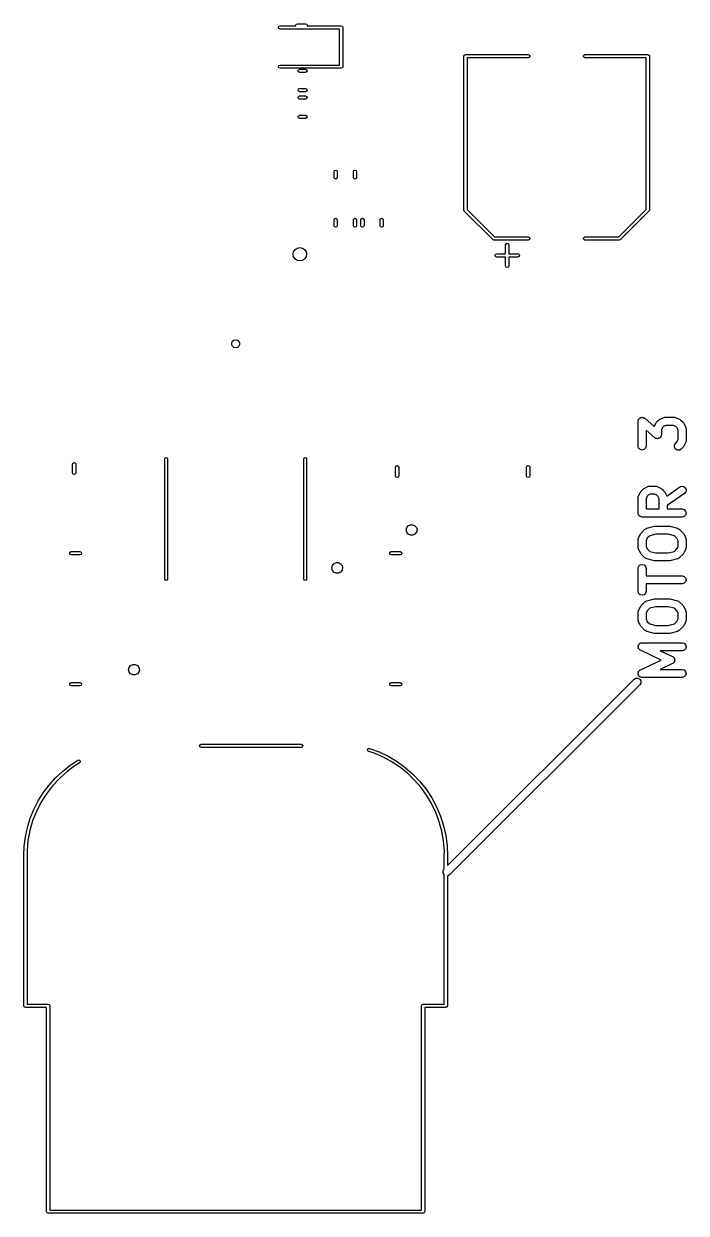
# Model space of a CAD drawing. Extents: x 96 to 200, y -143 to -59.
# Drawn here: x 175.08 to 199.84, y -142.87 to -98.38 of the extents above; entities that cross this region are included whole.
import ezdxf

# ---------------------------------------------------------------- set-up
doc = ezdxf.new("R2010")
doc.units = 0
doc.layers.add('BLACK', color=7, linetype='CONTINUOUS')

msp = doc.modelspace()

# ---------------------------------------------------------------- linework, layer by layer
at = {"layer": 'BLACK', "linetype": 'CONTINUOUS'}
for p, q in [((184.602, -98.515), (184.62, -98.4726)), ((184.62, -98.5574), (184.602, -98.515)), ((184.62, -98.4726), (184.662, -98.455)), ((184.662, -98.575), (184.62, -98.5574)), ((184.662, -98.455), (185.255, -98.455)), ((186.887, -98.575), (184.662, -98.575)), ((185.249, -98.44), (185.266, -98.3976)), ((185.255, -98.455), (185.249, -98.44)), ((185.266, -98.3976), (185.309, -98.38)), ((185.309, -98.38), (185.616, -98.38)), ((185.616, -98.38), (185.659, -98.3976)), ((185.659, -98.3976), (185.676, -98.44)), ((185.676, -98.44), (185.67, -98.455)), ((185.67, -98.455), (186.947, -98.455)), ((186.887, -99.925), (186.887, -98.575)), ((186.947, -98.455), (186.99, -98.4726)), ((186.99, -98.4726), (187.007, -98.515)), ((187.007, -98.515), (187.007, -99.985)), ((191.53, -99.59), (191.548, -99.5476)), ((191.53, -105.346), (191.53, -99.59)), ((191.548, -99.5476), (191.59, -99.53)), ((191.59, -99.53), (193.94, -99.53)), ((193.94, -99.65), (191.65, -99.65)), ((191.65, -99.65), (191.65, -105.321)), ((193.94, -99.53), (193.982, -99.5476)), ((193.982, -99.6324), (193.94, -99.65)), ((193.982, -99.5476), (194, -99.59)), ((194, -99.59), (193.982, -99.6324)), ((196, -99.59), (196.018, -99.5476)), ((196.018, -99.6324), (196, -99.59)), ((196.018, -99.5476), (196.06, -99.53)), ((196.06, -99.65), (196.018, -99.6324)), ((196.06, -99.53), (198.41, -99.53)), ((198.35, -99.65), (196.06, -99.65)), ((198.35, -105.321), (198.35, -99.65)), ((198.41, -99.53), (198.452, -99.5476)), ((198.452, -99.5476), (198.47, -99.59)), ((198.47, -99.59), (198.47, -105.346)), ((184.602, -99.985), (184.62, -99.9426)), ((184.62, -100.027), (184.602, -99.985)), ((184.62, -99.9426), (184.662, -99.925)), ((184.662, -100.045), (184.62, -100.027)), ((184.662, -99.925), (186.887, -99.925)), ((186.947, -100.045), (184.662, -100.045)), ((185.332, -100.14), (185.35, -100.098)), ((185.35, -100.098), (185.392, -100.08)), ((185.392, -100.08), (185.608, -100.08)), ((185.608, -100.08), (185.65, -100.098)), ((185.65, -100.098), (185.668, -100.14)), ((186.99, -100.027), (186.947, -100.045)), ((187.007, -99.985), (186.99, -100.027)), ((185.35, -100.182), (185.332, -100.14)), ((185.392, -100.2), (185.35, -100.182)), ((185.608, -100.2), (185.392, -100.2)), ((185.65, -100.182), (185.608, -100.2)), ((185.668, -100.14), (185.65, -100.182)), ((185.332, -100.86), (185.35, -100.818)), ((185.35, -100.902), (185.332, -100.86)), ((185.35, -100.818), (185.392, -100.8)), ((185.392, -100.92), (185.35, -100.902)), ((185.392, -100.8), (185.608, -100.8)), ((185.608, -100.92), (185.392, -100.92)), ((185.608, -100.8), (185.65, -100.818)), ((185.65, -100.902), (185.608, -100.92)), ((185.65, -100.818), (185.668, -100.86)), ((185.668, -100.86), (185.65, -100.902)), ((185.332, -101.14), (185.35, -101.098)), ((185.35, -101.182), (185.332, -101.14)), ((185.35, -101.098), (185.392, -101.08)), ((185.392, -101.2), (185.35, -101.182)), ((185.392, -101.08), (185.608, -101.08)), ((185.608, -101.2), (185.392, -101.2)), ((185.608, -101.08), (185.65, -101.098)), ((185.65, -101.182), (185.608, -101.2)), ((185.65, -101.098), (185.668, -101.14)), ((185.668, -101.14), (185.65, -101.182)), ((185.332, -101.86), (185.35, -101.818)), ((185.35, -101.902), (185.332, -101.86)), ((185.35, -101.818), (185.392, -101.8)), ((185.392, -101.8), (185.608, -101.8)), ((185.608, -101.8), (185.65, -101.818)), ((185.65, -101.818), (185.668, -101.86)), ((185.668, -101.86), (185.65, -101.902)), ((185.392, -101.92), (185.35, -101.902)), ((185.608, -101.92), (185.392, -101.92)), ((185.65, -101.902), (185.608, -101.92)), ((186.68, -103.912), (186.698, -103.87)), ((186.68, -104.128), (186.68, -103.912)), ((186.698, -103.87), (186.74, -103.852)), ((186.74, -103.852), (186.782, -103.87)), ((186.782, -103.87), (186.8, -103.912)), ((186.8, -103.912), (186.8, -104.128)), ((187.4, -103.912), (187.418, -103.87)), ((187.4, -104.128), (187.4, -103.912)), ((187.418, -103.87), (187.46, -103.852)), ((187.46, -103.852), (187.502, -103.87)), ((187.502, -103.87), (187.52, -103.912)), ((187.52, -103.912), (187.52, -104.128)), ((186.698, -104.17), (186.68, -104.128)), ((186.74, -104.188), (186.698, -104.17)), ((186.782, -104.17), (186.74, -104.188)), ((186.8, -104.128), (186.782, -104.17)), ((187.418, -104.17), (187.4, -104.128)), ((187.46, -104.188), (187.418, -104.17)), ((187.502, -104.17), (187.46, -104.188)), ((187.52, -104.128), (187.502, -104.17)), ((191.548, -105.388), (191.53, -105.346)), ((192.612, -106.452), (191.548, -105.388)), ((191.548, -105.388), (191.548, -105.388)), ((191.65, -105.321), (192.679, -106.35)), ((197.321, -106.35), (198.35, -105.321)), ((198.452, -105.388), (197.388, -106.452)), ((198.458, -105.376), (198.452, -105.388)), ((198.47, -105.346), (198.458, -105.376)), ((186.68, -105.712), (186.698, -105.67)), ((186.68, -105.928), (186.68, -105.712)), ((186.698, -105.67), (186.74, -105.652)), ((186.74, -105.652), (186.782, -105.67)), ((186.782, -105.67), (186.8, -105.712)), ((186.8, -105.712), (186.8, -105.928)), ((187.4, -105.712), (187.418, -105.67)), ((187.4, -105.928), (187.4, -105.712)), ((187.418, -105.67), (187.46, -105.652)), ((187.46, -105.652), (187.502, -105.67)), ((187.502, -105.67), (187.52, -105.712)), ((187.52, -105.712), (187.52, -105.928)), ((187.68, -105.712), (187.698, -105.67)), ((187.68, -105.928), (187.68, -105.712)), ((187.698, -105.67), (187.74, -105.652)), ((187.74, -105.652), (187.782, -105.67)), ((187.782, -105.67), (187.8, -105.712)), ((187.8, -105.712), (187.8, -105.928)), ((188.4, -105.712), (188.418, -105.67)), ((188.4, -105.928), (188.4, -105.712)), ((188.418, -105.67), (188.46, -105.652)), ((188.46, -105.652), (188.502, -105.67)), ((188.502, -105.67), (188.52, -105.712)), ((188.52, -105.712), (188.52, -105.928)), ((186.698, -105.97), (186.68, -105.928)), ((186.74, -105.988), (186.698, -105.97)), ((186.782, -105.97), (186.74, -105.988)), ((186.8, -105.928), (186.782, -105.97)), ((187.418, -105.97), (187.4, -105.928)), ((187.46, -105.988), (187.418, -105.97)), ((187.502, -105.97), (187.46, -105.988)), ((187.52, -105.928), (187.502, -105.97)), ((187.698, -105.97), (187.68, -105.928)), ((187.74, -105.988), (187.698, -105.97)), ((187.782, -105.97), (187.74, -105.988)), ((187.8, -105.928), (187.782, -105.97)), ((188.418, -105.97), (188.4, -105.928)), ((188.46, -105.988), (188.418, -105.97)), ((188.502, -105.97), (188.46, -105.988)), ((188.52, -105.928), (188.502, -105.97)), ((185.223, -106.823), (185.304, -106.769)), ((185.304, -106.769), (185.4, -106.75)), ((185.4, -106.75), (185.496, -106.769)), ((185.496, -106.769), (185.577, -106.823)), ((192.624, -106.458), (192.612, -106.452)), ((192.654, -106.47), (192.624, -106.458)), ((193.94, -106.47), (192.654, -106.47)), ((192.679, -106.35), (193.94, -106.35)), ((193.093, -106.65), (193.11, -106.608)), ((193.093, -106.984), (193.093, -106.65)), ((193.11, -106.608), (193.153, -106.59)), ((193.153, -106.59), (193.195, -106.608)), ((193.195, -106.608), (193.212, -106.65)), ((193.212, -106.65), (193.212, -106.984)), ((193.94, -106.35), (193.982, -106.368)), ((193.982, -106.452), (193.94, -106.47)), ((193.982, -106.368), (194, -106.41)), ((194, -106.41), (193.982, -106.452)), ((196, -106.41), (196.018, -106.368)), ((196.018, -106.452), (196, -106.41)), ((196.018, -106.368), (196.06, -106.35)), ((196.06, -106.47), (196.018, -106.452)), ((196.06, -106.35), (197.321, -106.35)), ((197.346, -106.47), (196.06, -106.47)), ((197.388, -106.452), (197.346, -106.47)), ((197.388, -106.452), (197.388, -106.452)), ((185.15, -107), (185.169, -106.904)), ((185.169, -107.096), (185.15, -107)), ((185.169, -106.904), (185.223, -106.823)), ((185.223, -107.177), (185.169, -107.096)), ((185.304, -107.231), (185.223, -107.177)), ((185.577, -107.177), (185.496, -107.231)), ((185.577, -106.823), (185.631, -106.904)), ((185.631, -107.096), (185.577, -107.177)), ((185.631, -106.904), (185.65, -107)), ((185.65, -107), (185.631, -107.096)), ((192.699, -107.044), (192.716, -107.001)), ((192.716, -107.086), (192.699, -107.044)), ((192.716, -107.001), (192.759, -106.984)), ((192.759, -107.104), (192.716, -107.086)), ((192.759, -106.984), (193.093, -106.984)), ((193.093, -107.104), (192.759, -107.104)), ((193.093, -107.438), (193.093, -107.104)), ((193.212, -106.984), (193.546, -106.984)), ((193.546, -107.104), (193.212, -107.104)), ((193.212, -107.104), (193.212, -107.438)), ((193.546, -106.984), (193.589, -107.001)), ((193.589, -107.086), (193.546, -107.104)), ((193.589, -107.001), (193.606, -107.044)), ((193.606, -107.044), (193.589, -107.086)), ((185.4, -107.25), (185.304, -107.231)), ((185.496, -107.231), (185.4, -107.25)), ((193.11, -107.48), (193.093, -107.438)), ((193.153, -107.497), (193.11, -107.48)), ((193.195, -107.48), (193.153, -107.497)), ((193.212, -107.438), (193.195, -107.48)), ((182.854, -110.317), (182.883, -110.256)), ((182.854, -110.383), (182.854, -110.317)), ((182.883, -110.256), (182.935, -110.215)), ((182.935, -110.215), (183, -110.2)), ((183, -110.2), (183.065, -110.215)), ((183.065, -110.215), (183.117, -110.256)), ((183.117, -110.256), (183.146, -110.317)), ((183.146, -110.317), (183.146, -110.383)), ((182.883, -110.444), (182.854, -110.383)), ((182.935, -110.485), (182.883, -110.444)), ((183, -110.5), (182.935, -110.485)), ((183.065, -110.485), (183, -110.5)), ((183.117, -110.444), (183.065, -110.485)), ((183.146, -110.383), (183.117, -110.444)), ((198.044, -113.25), (198.048, -113.236)), ((198.044, -114.179), (198.044, -113.25)), ((198.047, -113.221), (198.058, -113.199)), ((198.048, -113.236), (198.047, -113.221)), ((198.058, -113.199), (198.064, -113.175)), ((198.064, -113.175), (198.075, -113.165)), ((198.075, -113.165), (198.081, -113.151)), ((198.081, -113.151), (198.102, -113.138)), ((198.102, -113.138), (198.119, -113.12)), ((198.119, -113.12), (198.133, -113.116)), ((198.133, -113.116), (198.146, -113.108)), ((198.146, -113.108), (198.17, -113.106)), ((198.17, -113.106), (198.194, -113.1)), ((198.194, -113.1), (198.208, -113.104)), ((198.208, -113.104), (198.223, -113.103)), ((198.223, -113.103), (198.245, -113.114)), ((198.245, -113.114), (198.269, -113.12)), ((198.269, -113.12), (198.279, -113.131)), ((198.279, -113.131), (198.293, -113.137)), ((198.293, -113.137), (198.643, -113.444)), ((198.643, -113.444), (198.703, -113.326)), ((198.703, -113.326), (198.719, -113.308)), ((198.719, -113.308), (198.731, -113.287)), ((198.731, -113.287), (198.802, -113.215)), ((198.802, -113.215), (198.823, -113.203)), ((198.823, -113.203), (198.841, -113.187)), ((198.841, -113.187), (198.984, -113.116)), ((198.997, -113.445), (198.96, -113.482)), ((198.984, -113.116), (199.018, -113.109)), ((199.086, -113.4), (198.997, -113.445)), ((199.018, -113.109), (199.051, -113.1)), ((199.051, -113.1), (199.408, -113.1)), ((199.373, -113.4), (199.086, -113.4)), ((199.462, -113.445), (199.373, -113.4)), ((199.408, -113.1), (199.442, -113.109)), ((199.442, -113.109), (199.475, -113.116)), ((199.499, -113.482), (199.462, -113.445)), ((199.475, -113.116), (199.618, -113.187)), ((199.618, -113.187), (199.636, -113.203)), ((199.636, -113.203), (199.657, -113.215)), ((199.657, -113.215), (199.729, -113.287)), ((199.729, -113.287), (199.741, -113.308)), ((199.741, -113.308), (199.757, -113.326)), ((199.757, -113.326), (199.828, -113.469)), ((198.667, -113.863), (198.344, -113.581)), ((198.344, -113.581), (198.344, -114.179)), ((198.68, -113.869), (198.667, -113.863)), ((198.69, -113.88), (198.68, -113.869)), ((198.714, -113.886), (198.69, -113.88)), ((198.736, -113.897), (198.714, -113.886)), ((198.789, -113.894), (198.765, -113.9)), ((198.814, -113.892), (198.789, -113.894)), ((198.826, -113.884), (198.814, -113.892)), ((198.84, -113.88), (198.826, -113.884)), ((198.858, -113.862), (198.84, -113.88)), ((198.878, -113.849), (198.858, -113.862)), ((198.885, -113.835), (198.878, -113.849)), ((198.895, -113.825), (198.885, -113.835)), ((198.902, -113.801), (198.895, -113.825)), ((198.913, -113.779), (198.902, -113.801)), ((198.915, -113.75), (198.912, -113.764)), ((198.912, -113.764), (198.913, -113.779)), ((198.96, -113.482), (198.915, -113.571)), ((198.915, -113.571), (198.915, -113.75)), ((199.544, -113.571), (199.499, -113.482)), ((199.544, -113.929), (199.544, -113.571)), ((199.828, -113.469), (199.835, -113.502)), ((199.835, -113.502), (199.844, -113.536)), ((199.844, -113.536), (199.844, -113.964)), ((198.064, -114.254), (198.044, -114.179)), ((198.119, -114.308), (198.064, -114.254)), ((198.194, -114.329), (198.119, -114.308)), ((198.269, -114.308), (198.194, -114.329)), ((198.324, -114.254), (198.269, -114.308)), ((198.344, -114.179), (198.324, -114.254)), ((198.751, -113.896), (198.736, -113.897)), ((198.765, -113.9), (198.751, -113.896)), ((199.406, -114.14), (199.445, -114.073)), ((199.406, -114.217), (199.406, -114.14)), ((199.445, -114.285), (199.406, -114.217)), ((199.445, -114.073), (199.499, -114.018)), ((199.512, -114.323), (199.445, -114.285)), ((199.499, -114.018), (199.544, -113.929)), ((199.59, -114.323), (199.512, -114.323)), ((199.657, -114.285), (199.59, -114.323)), ((199.729, -114.213), (199.657, -114.285)), ((199.741, -114.192), (199.729, -114.213)), ((199.757, -114.174), (199.741, -114.192)), ((199.828, -114.031), (199.757, -114.174)), ((199.835, -113.998), (199.828, -114.031)), ((199.844, -113.964), (199.835, -113.998)), ((180.35, -114.65), (180.365, -114.615)), ((180.35, -119.15), (180.35, -114.65)), ((180.365, -114.615), (180.4, -114.6)), ((180.4, -114.6), (180.435, -114.615)), ((180.435, -114.615), (180.45, -114.65)), ((180.45, -114.65), (180.45, -119.15)), ((185.55, -114.65), (185.565, -114.615)), ((185.55, -119.15), (185.55, -114.65)), ((185.565, -114.615), (185.6, -114.6)), ((185.6, -114.6), (185.635, -114.615)), ((185.635, -114.615), (185.65, -114.65)), ((185.65, -114.65), (185.65, -119.15)), ((176.901, -114.855), (176.92, -114.81)), ((176.901, -115.18), (176.901, -114.855)), ((176.92, -115.225), (176.901, -115.18)), ((176.92, -114.81), (176.965, -114.791)), ((176.965, -115.243), (176.92, -115.225)), ((176.965, -114.791), (177.01, -114.81)), ((177.01, -115.225), (176.965, -115.243)), ((177.01, -114.81), (177.028, -114.855)), ((177.028, -115.18), (177.01, -115.225)), ((177.028, -114.855), (177.028, -115.18)), ((188.971, -114.968), (188.99, -114.923)), ((188.971, -115.292), (188.971, -114.968)), ((188.99, -114.923), (189.035, -114.904)), ((189.035, -114.904), (189.08, -114.923)), ((189.08, -114.923), (189.099, -114.968)), ((189.099, -114.968), (189.099, -115.292)), ((193.871, -114.968), (193.89, -114.923)), ((193.871, -115.292), (193.871, -114.968)), ((193.89, -114.923), (193.935, -114.904)), ((193.935, -114.904), (193.98, -114.923)), ((193.98, -114.923), (193.998, -114.968)), ((193.998, -114.968), (193.998, -115.292)), ((188.99, -115.337), (188.971, -115.292)), ((189.035, -115.356), (188.99, -115.337)), ((189.08, -115.337), (189.035, -115.356)), ((189.099, -115.292), (189.08, -115.337)), ((193.89, -115.337), (193.871, -115.292)), ((193.935, -115.356), (193.89, -115.337)), ((193.98, -115.337), (193.935, -115.356)), ((193.998, -115.292), (193.98, -115.337)), ((198.446, -115.68), (198.48, -115.671)), ((198.48, -115.671), (198.694, -115.671)), ((198.694, -115.671), (198.727, -115.68)), ((199.608, -115.699), (199.681, -115.672)), ((199.681, -115.672), (199.757, -115.685)), ((198.044, -116.107), (198.053, -116.074)), ((198.044, -116.679), (198.044, -116.107)), ((198.053, -116.074), (198.06, -116.04)), ((198.06, -116.04), (198.131, -115.897)), ((198.131, -115.897), (198.147, -115.879)), ((198.147, -115.879), (198.159, -115.858)), ((198.159, -115.858), (198.231, -115.787)), ((198.231, -115.787), (198.252, -115.775)), ((198.252, -115.775), (198.27, -115.759)), ((198.27, -115.759), (198.413, -115.687)), ((198.389, -116.053), (198.344, -116.143)), ((198.426, -116.016), (198.389, -116.053)), ((198.413, -115.687), (198.446, -115.68)), ((198.515, -115.971), (198.426, -116.016)), ((198.659, -115.971), (198.515, -115.971)), ((198.748, -116.016), (198.659, -115.971)), ((198.727, -115.68), (198.761, -115.687)), ((198.785, -116.053), (198.748, -116.016)), ((198.761, -115.687), (198.904, -115.759)), ((198.83, -116.143), (198.785, -116.053)), ((198.904, -115.759), (198.922, -115.775)), ((198.922, -115.775), (198.943, -115.787)), ((198.943, -115.787), (199.014, -115.858)), ((199.014, -115.858), (199.026, -115.879)), ((199.026, -115.879), (199.042, -115.897)), ((199.042, -115.897), (199.114, -116.04)), ((199.114, -116.04), (199.115, -116.044)), ((199.115, -116.044), (199.608, -115.699)), ((199.78, -115.944), (199.13, -116.4)), ((199.757, -115.685), (199.817, -115.735)), ((199.83, -115.885), (199.78, -115.944)), ((199.817, -115.735), (199.843, -115.808)), ((199.843, -115.808), (199.83, -115.885)), ((198.344, -116.143), (198.344, -116.529)), ((198.344, -116.529), (198.83, -116.529)), ((198.83, -116.529), (198.83, -116.143)), ((199.13, -116.4), (199.13, -116.529)), ((199.13, -116.529), (199.694, -116.529)), ((199.694, -116.529), (199.769, -116.549)), ((199.769, -116.549), (199.824, -116.604)), ((198.064, -116.754), (198.044, -116.679)), ((198.119, -116.808), (198.064, -116.754)), ((198.194, -116.829), (198.119, -116.808)), ((198.98, -116.829), (198.194, -116.829)), ((199.694, -116.829), (198.98, -116.829)), ((199.769, -116.808), (199.694, -116.829)), ((199.824, -116.754), (199.769, -116.808)), ((199.824, -116.604), (199.844, -116.679)), ((199.844, -116.679), (199.824, -116.754)), ((189.38, -117.312), (189.4, -117.226)), ((189.4, -117.399), (189.38, -117.312)), ((189.4, -117.226), (189.455, -117.156)), ((189.455, -117.469), (189.4, -117.399)), ((189.455, -117.156), (189.535, -117.118)), ((189.535, -117.118), (189.625, -117.118)), ((189.625, -117.118), (189.705, -117.156)), ((189.705, -117.156), (189.76, -117.226)), ((189.76, -117.399), (189.705, -117.469)), ((189.76, -117.226), (189.78, -117.312)), ((189.78, -117.312), (189.76, -117.399)), ((198.131, -117.469), (198.147, -117.451)), ((198.147, -117.451), (198.159, -117.43)), ((198.159, -117.43), (198.302, -117.287)), ((198.302, -117.287), (198.303, -117.286)), ((198.303, -117.286), (198.304, -117.285)), ((198.304, -117.285), (198.337, -117.267)), ((198.337, -117.267), (198.369, -117.248)), ((198.369, -117.248), (198.371, -117.248)), ((198.371, -117.248), (198.372, -117.247)), ((198.372, -117.247), (198.658, -117.176)), ((198.658, -117.176), (198.676, -117.176)), ((198.676, -117.176), (198.694, -117.171)), ((198.694, -117.171), (199.194, -117.171)), ((199.194, -117.171), (199.212, -117.176)), ((199.212, -117.176), (199.23, -117.176)), ((199.23, -117.176), (199.516, -117.247)), ((199.516, -117.247), (199.517, -117.248)), ((199.517, -117.248), (199.518, -117.248)), ((199.518, -117.248), (199.551, -117.267)), ((199.551, -117.267), (199.584, -117.285)), ((199.584, -117.285), (199.585, -117.286)), ((199.585, -117.286), (199.586, -117.287)), ((199.586, -117.287), (199.729, -117.43)), ((199.729, -117.43), (199.741, -117.451)), ((199.741, -117.451), (199.757, -117.469)), ((189.535, -117.507), (189.455, -117.469)), ((189.625, -117.507), (189.535, -117.507)), ((189.705, -117.469), (189.625, -117.507)), ((198.044, -117.679), (198.053, -117.645)), ((198.044, -117.964), (198.044, -117.679)), ((198.053, -117.645), (198.06, -117.611)), ((198.06, -117.611), (198.131, -117.469)), ((198.389, -117.625), (198.344, -117.714)), ((198.344, -117.714), (198.344, -117.929)), ((198.485, -117.528), (198.389, -117.625)), ((198.712, -117.471), (198.485, -117.528)), ((199.175, -117.471), (198.712, -117.471)), ((199.403, -117.528), (199.175, -117.471)), ((199.499, -117.625), (199.403, -117.528)), ((199.544, -117.714), (199.499, -117.625)), ((199.544, -117.929), (199.544, -117.714)), ((199.757, -117.469), (199.828, -117.611)), ((199.828, -117.611), (199.835, -117.645)), ((199.835, -117.645), (199.844, -117.679)), ((199.844, -117.679), (199.844, -117.964)), ((176.791, -118.185), (176.81, -118.14)), ((176.81, -118.23), (176.791, -118.185)), ((176.81, -118.14), (176.855, -118.121)), ((176.855, -118.248), (176.81, -118.23)), ((176.855, -118.121), (177.18, -118.121)), ((177.18, -118.248), (176.855, -118.248)), ((177.18, -118.121), (177.225, -118.14)), ((177.225, -118.23), (177.18, -118.248)), ((177.225, -118.14), (177.243, -118.185)), ((177.243, -118.185), (177.225, -118.23)), ((188.756, -118.185), (188.775, -118.14)), ((188.775, -118.23), (188.756, -118.185)), ((188.775, -118.14), (188.82, -118.121)), ((188.82, -118.248), (188.775, -118.23)), ((188.82, -118.121), (189.145, -118.121)), ((189.145, -118.248), (188.82, -118.248)), ((189.145, -118.121), (189.19, -118.14)), ((189.19, -118.23), (189.145, -118.248)), ((189.19, -118.14), (189.208, -118.185)), ((189.208, -118.185), (189.19, -118.23)), ((198.053, -117.998), (198.044, -117.964)), ((198.06, -118.031), (198.053, -117.998)), ((198.131, -118.174), (198.06, -118.031)), ((198.147, -118.192), (198.131, -118.174)), ((198.159, -118.213), (198.147, -118.192)), ((198.302, -118.356), (198.159, -118.213)), ((198.344, -117.929), (198.389, -118.018)), ((198.389, -118.018), (198.485, -118.115)), ((198.485, -118.115), (198.712, -118.171)), ((198.712, -118.171), (199.175, -118.171)), ((199.175, -118.171), (199.403, -118.115)), ((199.403, -118.115), (199.499, -118.018)), ((199.499, -118.018), (199.544, -117.929)), ((199.729, -118.213), (199.586, -118.356)), ((199.741, -118.192), (199.729, -118.213)), ((199.757, -118.174), (199.741, -118.192)), ((199.828, -118.031), (199.757, -118.174)), ((199.835, -117.998), (199.828, -118.031)), ((199.844, -117.964), (199.835, -117.998)), ((186.6, -118.73), (186.62, -118.643)), ((186.62, -118.817), (186.6, -118.73)), ((186.62, -118.643), (186.675, -118.574)), ((186.675, -118.574), (186.755, -118.535)), ((186.755, -118.535), (186.845, -118.535)), ((186.845, -118.535), (186.925, -118.574)), ((186.925, -118.574), (186.98, -118.643)), ((186.98, -118.643), (187, -118.73)), ((187, -118.73), (186.98, -118.817)), ((198.044, -118.75), (198.064, -118.675)), ((198.044, -119.607), (198.044, -118.75)), ((198.064, -118.675), (198.119, -118.62)), ((198.119, -118.62), (198.194, -118.6)), ((198.194, -118.6), (198.269, -118.62)), ((198.269, -118.62), (198.324, -118.675)), ((198.303, -118.357), (198.302, -118.356)), ((198.304, -118.358), (198.303, -118.357)), ((198.337, -118.376), (198.304, -118.358)), ((198.324, -118.675), (198.344, -118.75)), ((198.369, -118.395), (198.337, -118.376)), ((198.344, -118.75), (198.344, -119.029)), ((198.371, -118.395), (198.369, -118.395)), ((198.372, -118.396), (198.371, -118.395)), ((198.658, -118.467), (198.372, -118.396)), ((198.676, -118.467), (198.658, -118.467)), ((198.694, -118.471), (198.676, -118.467)), ((199.194, -118.471), (198.694, -118.471)), ((199.212, -118.467), (199.194, -118.471)), ((199.23, -118.467), (199.212, -118.467)), ((199.516, -118.396), (199.23, -118.467)), ((199.517, -118.395), (199.516, -118.396)), ((199.518, -118.395), (199.517, -118.395)), ((199.551, -118.376), (199.518, -118.395)), ((199.584, -118.358), (199.551, -118.376)), ((199.585, -118.357), (199.584, -118.358)), ((199.586, -118.356), (199.585, -118.357)), ((180.365, -119.185), (180.35, -119.15)), ((180.4, -119.2), (180.365, -119.185)), ((180.435, -119.185), (180.4, -119.2)), ((180.45, -119.15), (180.435, -119.185)), ((185.565, -119.185), (185.55, -119.15)), ((185.6, -119.2), (185.565, -119.185)), ((185.635, -119.185), (185.6, -119.2)), ((185.65, -119.15), (185.635, -119.185)), ((186.675, -118.886), (186.62, -118.817)), ((186.755, -118.925), (186.675, -118.886)), ((186.845, -118.925), (186.755, -118.925)), ((186.925, -118.886), (186.845, -118.925)), ((186.98, -118.817), (186.925, -118.886)), ((198.344, -119.029), (199.694, -119.029)), ((199.694, -119.029), (199.769, -119.049)), ((199.769, -119.049), (199.824, -119.104)), ((199.824, -119.104), (199.844, -119.179)), ((199.844, -119.179), (199.824, -119.254)), ((198.064, -119.682), (198.044, -119.607)), ((198.344, -119.607), (198.324, -119.682)), ((199.694, -119.329), (198.344, -119.329)), ((198.344, -119.329), (198.344, -119.607)), ((199.769, -119.308), (199.694, -119.329)), ((199.824, -119.254), (199.769, -119.308)), ((198.119, -119.737), (198.064, -119.682)), ((198.194, -119.757), (198.119, -119.737)), ((198.159, -120.144), (198.302, -120.001)), ((198.269, -119.737), (198.194, -119.757)), ((198.324, -119.682), (198.269, -119.737)), ((198.302, -120.001), (198.303, -120)), ((198.303, -120), (198.304, -119.999)), ((198.304, -119.999), (198.337, -119.981)), ((198.337, -119.981), (198.369, -119.962)), ((198.369, -119.962), (198.371, -119.962)), ((198.371, -119.962), (198.372, -119.962)), ((198.372, -119.962), (198.658, -119.89)), ((198.658, -119.89), (198.676, -119.891)), ((198.676, -119.891), (198.694, -119.886)), ((198.694, -119.886), (199.194, -119.886)), ((199.194, -119.886), (199.212, -119.891)), ((199.212, -119.891), (199.23, -119.89)), ((199.23, -119.89), (199.516, -119.962)), ((199.516, -119.962), (199.517, -119.962)), ((199.517, -119.962), (199.518, -119.962)), ((199.518, -119.962), (199.551, -119.981)), ((199.551, -119.981), (199.584, -119.999)), ((199.584, -119.999), (199.585, -120)), ((199.585, -120), (199.586, -120.001)), ((199.586, -120.001), (199.729, -120.144)), ((198.044, -120.393), (198.053, -120.36)), ((198.044, -120.679), (198.044, -120.393)), ((198.053, -120.36), (198.06, -120.326)), ((198.06, -120.326), (198.131, -120.183)), ((198.131, -120.183), (198.147, -120.165)), ((198.147, -120.165), (198.159, -120.144)), ((198.389, -120.339), (198.344, -120.428)), ((198.344, -120.428), (198.344, -120.643)), ((198.485, -120.243), (198.389, -120.339)), ((198.712, -120.186), (198.485, -120.243)), ((199.175, -120.186), (198.712, -120.186)), ((199.403, -120.243), (199.175, -120.186)), ((199.499, -120.339), (199.403, -120.243)), ((199.544, -120.428), (199.499, -120.339)), ((199.544, -120.643), (199.544, -120.428)), ((199.729, -120.144), (199.741, -120.165)), ((199.741, -120.165), (199.757, -120.183)), ((199.757, -120.183), (199.828, -120.326)), ((199.828, -120.326), (199.835, -120.36)), ((199.835, -120.36), (199.844, -120.393)), ((199.844, -120.393), (199.844, -120.679)), ((198.053, -120.712), (198.044, -120.679)), ((198.06, -120.746), (198.053, -120.712)), ((198.131, -120.889), (198.06, -120.746)), ((198.147, -120.907), (198.131, -120.889)), ((198.159, -120.927), (198.147, -120.907)), ((198.302, -121.07), (198.159, -120.927)), ((198.344, -120.643), (198.389, -120.733)), ((198.389, -120.733), (198.485, -120.829)), ((198.485, -120.829), (198.712, -120.886)), ((198.712, -120.886), (199.175, -120.886)), ((199.175, -120.886), (199.403, -120.829)), ((199.403, -120.829), (199.499, -120.733)), ((199.499, -120.733), (199.544, -120.643)), ((199.729, -120.927), (199.586, -121.07)), ((199.741, -120.907), (199.729, -120.927)), ((199.757, -120.889), (199.741, -120.907)), ((199.828, -120.746), (199.757, -120.889)), ((199.835, -120.712), (199.828, -120.746)), ((199.844, -120.679), (199.835, -120.712)), ((198.303, -121.071), (198.302, -121.07)), ((198.304, -121.072), (198.303, -121.071)), ((198.337, -121.09), (198.304, -121.072)), ((198.369, -121.109), (198.337, -121.09)), ((198.371, -121.109), (198.369, -121.109)), ((198.372, -121.11), (198.371, -121.109)), ((198.658, -121.181), (198.372, -121.11)), ((198.676, -121.181), (198.658, -121.181)), ((198.694, -121.186), (198.676, -121.181)), ((199.194, -121.186), (198.694, -121.186)), ((199.212, -121.181), (199.194, -121.186)), ((199.23, -121.181), (199.212, -121.181)), ((199.516, -121.11), (199.23, -121.181)), ((199.517, -121.109), (199.516, -121.11)), ((199.518, -121.109), (199.517, -121.109)), ((199.551, -121.09), (199.518, -121.109)), ((199.584, -121.072), (199.551, -121.09)), ((199.585, -121.071), (199.584, -121.072)), ((199.586, -121.07), (199.585, -121.071)), ((198.044, -121.679), (198.052, -121.647)), ((198.046, -121.685), (198.044, -121.679)), ((198.044, -121.692), (198.046, -121.685)), ((198.056, -121.722), (198.044, -121.692)), ((198.052, -121.647), (198.058, -121.615)), ((198.064, -121.754), (198.056, -121.722)), ((198.058, -121.615), (198.062, -121.61)), ((198.062, -121.61), (198.064, -121.604)), ((198.064, -121.604), (198.087, -121.581)), ((198.069, -121.758), (198.064, -121.754)), ((198.071, -121.765), (198.069, -121.758)), ((198.096, -121.785), (198.071, -121.765)), ((198.087, -121.581), (198.108, -121.556)), ((198.119, -121.808), (198.096, -121.785)), ((198.108, -121.556), (198.114, -121.553)), ((198.114, -121.553), (198.119, -121.549)), ((198.119, -121.549), (198.15, -121.54)), ((198.125, -121.81), (198.119, -121.808)), ((198.13, -121.814), (198.125, -121.81)), ((198.911, -122.179), (198.13, -121.814)), ((198.15, -121.54), (198.181, -121.529)), ((198.181, -121.529), (198.187, -121.53)), ((198.187, -121.53), (198.194, -121.529)), ((198.194, -121.529), (199.694, -121.529)), ((199.694, -121.829), (198.87, -121.829)), ((198.87, -121.829), (199.329, -122.043)), ((199.694, -121.529), (199.769, -121.549)), ((199.769, -121.808), (199.694, -121.829)), ((199.769, -121.549), (199.824, -121.604)), ((199.824, -121.754), (199.769, -121.808)), ((199.824, -121.604), (199.844, -121.679)), ((199.844, -121.679), (199.824, -121.754)), ((179.075, -122.384), (179.155, -122.345)), ((179.155, -122.345), (179.245, -122.345)), ((179.245, -122.345), (179.325, -122.384)), ((198.13, -122.543), (198.911, -122.179)), ((199.329, -122.314), (198.87, -122.529)), ((199.329, -122.043), (199.339, -122.051)), ((199.339, -122.306), (199.329, -122.314)), ((199.339, -122.051), (199.351, -122.056)), ((199.351, -122.301), (199.339, -122.306)), ((199.351, -122.056), (199.368, -122.076)), ((199.368, -122.281), (199.351, -122.301)), ((199.368, -122.076), (199.388, -122.093)), ((199.388, -122.265), (199.368, -122.281)), ((199.388, -122.093), (199.393, -122.105)), ((199.393, -122.252), (199.388, -122.265)), ((199.393, -122.105), (199.401, -122.115)), ((199.401, -122.242), (199.393, -122.252)), ((199.401, -122.115), (199.406, -122.141)), ((199.406, -122.216), (199.401, -122.242)), ((199.406, -122.141), (199.415, -122.166)), ((199.415, -122.192), (199.406, -122.216)), ((199.415, -122.166), (199.412, -122.179)), ((199.412, -122.179), (199.415, -122.192)), ((179, -122.54), (179.02, -122.453)), ((179.02, -122.627), (179, -122.54)), ((179.02, -122.453), (179.075, -122.384)), ((179.075, -122.696), (179.02, -122.627)), ((179.155, -122.735), (179.075, -122.696)), ((179.245, -122.735), (179.155, -122.735)), ((179.325, -122.696), (179.245, -122.735)), ((179.325, -122.384), (179.38, -122.453)), ((179.38, -122.627), (179.325, -122.696)), ((179.38, -122.453), (179.4, -122.54)), ((179.4, -122.54), (179.38, -122.627)), ((198.044, -122.666), (198.056, -122.635)), ((198.046, -122.672), (198.044, -122.666)), ((198.044, -122.679), (198.046, -122.672)), ((198.052, -122.71), (198.044, -122.679)), ((198.058, -122.742), (198.052, -122.71)), ((198.056, -122.635), (198.064, -122.604)), ((198.062, -122.747), (198.058, -122.742)), ((198.064, -122.754), (198.062, -122.747)), ((198.064, -122.604), (198.069, -122.599)), ((198.087, -122.777), (198.064, -122.754)), ((198.069, -122.599), (198.071, -122.593)), ((198.071, -122.593), (198.096, -122.572)), ((198.108, -122.801), (198.087, -122.777)), ((198.096, -122.572), (198.119, -122.549)), ((198.119, -122.549), (198.125, -122.547)), ((198.125, -122.547), (198.13, -122.543)), ((198.87, -122.529), (199.694, -122.529)), ((199.694, -122.529), (199.769, -122.549)), ((199.769, -122.549), (199.824, -122.604)), ((199.824, -122.754), (199.769, -122.808)), ((199.824, -122.604), (199.844, -122.679)), ((199.844, -122.679), (199.824, -122.754)), ((176.791, -123.085), (176.81, -123.04)), ((176.81, -123.13), (176.791, -123.085)), ((176.81, -123.04), (176.855, -123.021)), ((176.855, -123.148), (176.81, -123.13)), ((176.855, -123.021), (177.18, -123.021)), ((177.18, -123.148), (176.855, -123.148)), ((177.18, -123.021), (177.225, -123.04)), ((177.225, -123.13), (177.18, -123.148)), ((177.225, -123.04), (177.243, -123.085)), ((177.243, -123.085), (177.225, -123.13)), ((188.756, -123.085), (188.775, -123.04)), ((188.775, -123.13), (188.756, -123.085)), ((188.775, -123.04), (188.82, -123.021)), ((188.82, -123.148), (188.775, -123.13)), ((188.82, -123.021), (189.145, -123.021)), ((189.145, -123.148), (188.82, -123.148)), ((189.145, -123.021), (189.19, -123.04)), ((189.19, -123.13), (189.145, -123.148)), ((189.19, -123.04), (189.208, -123.085)), ((189.208, -123.085), (189.19, -123.13)), ((190.92, -129.868), (197.894, -122.894)), ((198.106, -123.106), (191.006, -130.206)), ((197.894, -122.894), (197.961, -122.855)), ((197.961, -122.855), (198.039, -122.855)), ((198.039, -122.855), (198.106, -122.894)), ((198.106, -122.894), (198.145, -122.961)), ((198.145, -123.039), (198.106, -123.106)), ((198.114, -122.804), (198.108, -122.801)), ((198.119, -122.808), (198.114, -122.804)), ((198.15, -122.817), (198.119, -122.808)), ((198.145, -122.961), (198.145, -123.039)), ((198.181, -122.828), (198.15, -122.817)), ((198.187, -122.827), (198.181, -122.828)), ((198.194, -122.829), (198.187, -122.827)), ((199.694, -122.829), (198.194, -122.829)), ((199.769, -122.808), (199.694, -122.829)), ((181.65, -125.39), (181.668, -125.348)), ((181.668, -125.432), (181.65, -125.39)), ((181.668, -125.348), (181.71, -125.33)), ((181.71, -125.45), (181.668, -125.432)), ((181.71, -125.33), (185.45, -125.33)), ((185.45, -125.45), (181.71, -125.45)), ((185.45, -125.33), (185.492, -125.348)), ((185.492, -125.432), (185.45, -125.45)), ((185.492, -125.348), (185.51, -125.39)), ((185.51, -125.39), (185.492, -125.432)), ((187.93, -125.542), (187.941, -125.506)), ((187.942, -125.577), (187.93, -125.542)), ((187.941, -125.506), (187.971, -125.484)), ((187.972, -125.598), (187.942, -125.577)), ((187.971, -125.484), (188.008, -125.484)), ((188.148, -125.654), (187.972, -125.598)), ((187.972, -125.598), (187.972, -125.598)), ((188.008, -125.484), (188.008, -125.484)), ((188.008, -125.484), (188.364, -125.615)), ((188.488, -125.797), (188.148, -125.654)), ((188.364, -125.615), (188.707, -125.777)), ((188.813, -125.97), (188.488, -125.797)), ((188.707, -125.777), (189.033, -125.971)), ((176.263, -126.59), (176.523, -126.345)), ((176.696, -126.351), (176.413, -126.604)), ((176.523, -126.345), (176.804, -126.123)), ((177.001, -126.126), (176.696, -126.351)), ((176.804, -126.123), (177.102, -125.926)), ((177.164, -126.028), (177.001, -126.126)), ((177.102, -125.926), (177.138, -125.917)), ((177.138, -125.917), (177.173, -125.932)), ((177.188, -126), (177.164, -126.028)), ((177.173, -125.932), (177.192, -125.964)), ((177.192, -125.964), (177.188, -126)), ((189.122, -126.172), (188.813, -125.97)), ((189.033, -125.971), (189.341, -126.193)), ((189.411, -126.401), (189.122, -126.172)), ((189.341, -126.193), (189.627, -126.442)), ((176.025, -126.857), (176.263, -126.59)), ((176.413, -126.604), (176.154, -126.882)), ((189.678, -126.656), (189.411, -126.401)), ((189.627, -126.442), (189.89, -126.716)), ((189.921, -126.933), (189.678, -126.656)), ((189.89, -126.716), (190.126, -127.012)), ((175.621, -127.447), (175.81, -127.143)), ((175.923, -127.182), (175.721, -127.503)), ((175.81, -127.143), (176.025, -126.857)), ((176.154, -126.882), (175.923, -127.182)), ((190.137, -127.232), (189.921, -126.933)), ((190.126, -127.012), (190.335, -127.329)), ((190.326, -127.549), (190.137, -127.232)), ((175.458, -127.765), (175.621, -127.447)), ((175.721, -127.503), (175.55, -127.842)), ((190.485, -127.882), (190.326, -127.549)), ((190.335, -127.329), (190.514, -127.664)), ((190.514, -127.664), (190.661, -128.013)), ((175.217, -128.438), (175.323, -128.097)), ((175.323, -128.097), (175.458, -127.765)), ((175.55, -127.842), (175.411, -128.195)), ((190.613, -128.228), (190.485, -127.882)), ((190.661, -128.013), (190.776, -128.375)), ((175.141, -128.788), (175.217, -128.438)), ((175.306, -128.56), (175.235, -128.933)), ((175.411, -128.195), (175.306, -128.56)), ((190.709, -128.584), (190.613, -128.228)), ((190.776, -128.375), (190.858, -128.745)), ((175.095, -129.143), (175.141, -128.788)), ((175.235, -128.933), (175.2, -129.31)), ((190.772, -128.947), (190.709, -128.584)), ((190.802, -129.315), (190.772, -128.947)), ((190.858, -128.745), (190.906, -129.121)), ((175.08, -129.5), (175.095, -129.143)), ((175.2, -129.31), (175.2, -129.5)), ((190.8, -129.499), (190.802, -129.315)), ((190.906, -129.121), (190.92, -129.5)), ((175.08, -135.11), (175.08, -129.5)), ((175.2, -129.5), (175.2, -129.5)), ((175.2, -129.5), (175.2, -135.05)), ((190.8, -129.5), (190.8, -129.499)), ((190.8, -129.499), (190.8, -129.499)), ((190.8, -129.988), (190.8, -129.5)), ((190.8, -129.5), (190.8, -129.5)), ((190.92, -129.5), (190.92, -129.5)), ((190.92, -129.5), (190.92, -129.868)), ((190.755, -130.061), (190.794, -129.994)), ((190.755, -130.139), (190.755, -130.061)), ((190.794, -130.206), (190.755, -130.139)), ((190.794, -129.994), (190.8, -129.988)), ((190.8, -130.21), (190.794, -130.206)), ((190.8, -135.05), (190.8, -130.21)), ((190.939, -130.245), (190.92, -130.245)), ((190.92, -130.245), (190.92, -135.11)), ((191.006, -130.206), (190.939, -130.245)), ((175.098, -135.152), (175.08, -135.11)), ((175.14, -135.17), (175.098, -135.152)), ((175.93, -135.17), (175.14, -135.17)), ((175.2, -135.05), (175.99, -135.05)), ((175.93, -142.81), (175.93, -135.17)), ((175.99, -135.05), (176.032, -135.068)), ((176.032, -135.068), (176.05, -135.11)), ((176.05, -135.11), (176.05, -142.75)), ((189.95, -135.11), (189.968, -135.068)), ((189.95, -142.75), (189.95, -135.11)), ((189.968, -135.068), (190.01, -135.05)), ((190.01, -135.05), (190.8, -135.05)), ((190.86, -135.17), (190.07, -135.17)), ((190.07, -135.17), (190.07, -142.81)), ((190.902, -135.152), (190.86, -135.17)), ((190.92, -135.11), (190.902, -135.152)), ((175.948, -142.852), (175.93, -142.81)), ((176.05, -142.75), (189.95, -142.75)), ((190.07, -142.81), (190.052, -142.852)), ((175.99, -142.87), (175.948, -142.852)), ((190.01, -142.87), (175.99, -142.87)), ((190.052, -142.852), (190.01, -142.87))]:
    msp.add_line(p, q, dxfattribs=at)

doc.saveas('drawing.dxf')
